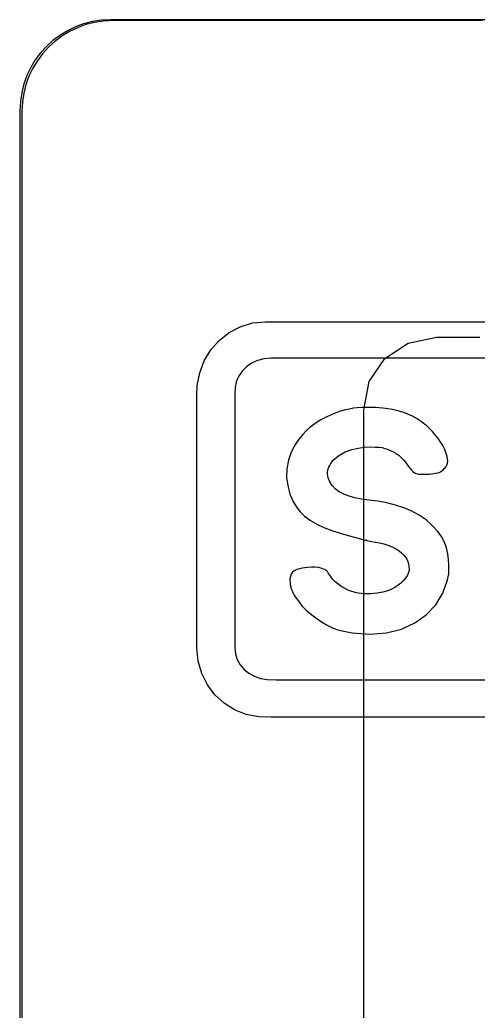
# Model space of a CAD drawing. Extents: x 1 to 47.7, y 0.2 to 35.
# Drawn here: x 5.946 to 6.45, y 13.383 to 14.475 of the extents above; entities that cross this region are included whole.
import ezdxf

# ---------------------------------------------------------------- set-up
doc = ezdxf.new("R2010")
doc.units = 0
doc.header["$MEASUREMENT"] = 0
for name, color, linetype in [('4_1__5U__UP_TO_TWO_IO_BOAR', 7, 'CONTINUOUS'), ('4_2__5U__FRONT_PANEL_W_24_', 7, 'CONTINUOUS'), ('5_1___24__TARGET_LEDS___12', 7, 'CONTINUOUS')]:
    doc.layers.add(name, color=color, linetype=linetype)

msp = doc.modelspace()

# ---------------------------------------------------------------- linework, layer by layer
at = {"layer": '4_1__5U__UP_TO_TWO_IO_BOAR'}
for points in [[(6.455, 14.4737), (6.4275, 14.4737), (6.4009, 14.4737), (6.3752, 14.4737), (6.3504, 14.4737), (6.3265, 14.4737), (6.3035, 14.4737), (6.2814, 14.4737), (6.2603, 14.4737), (6.2402, 14.4737), (6.2209, 14.4737), (6.2027, 14.4737), (6.1854, 14.4737), (6.1691, 14.4737), (6.1538, 14.4737), (6.1395, 14.4737), (6.1262, 14.4737), (6.1139, 14.4737), (6.1026, 14.4737), (6.0923, 14.4737), (6.0831, 14.4737), (6.075, 14.4737), (6.0679, 14.4737), (6.0619, 14.4737), (6.0569, 14.4737), (6.0531, 14.4737), (6.0503, 14.4737), (6.0486, 14.4737), (6.0481, 14.4737), (6.0481, 14.4737), (6.0378, 14.4732), (6.0279, 14.4716), (6.0184, 14.4692), (6.0092, 14.4658), (6.0004, 14.4616), (5.9922, 14.4566), (5.9845, 14.4508), (5.9774, 14.4443), (5.9709, 14.4372), (5.9652, 14.4295), (5.9601, 14.4213), (5.9559, 14.4125), (5.9526, 14.4034), (5.9501, 14.3938), (5.9486, 14.3839), (5.948, 14.3737), (5.948, 14.373), (5.948, 14.3711), (5.948, 14.368), (5.948, 14.3637), (5.948, 14.3582), (5.948, 14.3515), (5.948, 14.3436), (5.948, 14.3346), (5.948, 14.3245), (5.948, 14.3133), (5.948, 14.3011), (5.948, 14.2878), (5.948, 14.2734), (5.948, 14.258), (5.948, 14.2417), (5.948, 14.2243), (5.948, 14.206), (5.948, 14.1868), (5.948, 14.1667), (5.948, 14.1456), (5.948, 14.1237), (5.948, 14.101), (5.948, 14.0774), (5.948, 14.053), (5.948, 14.0277), (5.948, 14.0018), (5.948, 13.9475), (5.948, 13.8905), (5.948, 13.8307), (5.948, 13.7683), (5.948, 13.7036), (5.948, 13.6367), (5.948, 13.5677), (5.948, 13.4967), (5.948, 13.4241), (5.948, 13.3498)], [(6.3243, 13.2908), (6.3243, 13.4049), (6.3243, 13.5129), (6.3243, 13.6138), (6.3243, 13.7066), (6.3243, 13.7903), (6.3243, 13.8639), (6.3243, 13.9264), (6.3243, 13.9768), (6.3243, 13.9971), (6.3243, 14.014), (6.3243, 14.0274), (6.3243, 14.0371), (6.3243, 14.043), (6.3243, 14.045), (6.3305, 14.0762), (6.3477, 14.1016), (6.3731, 14.1187), (6.4043, 14.125), (6.4063, 14.125), (6.4122, 14.125), (6.4219, 14.125), (6.4353, 14.125), (6.4522, 14.125)]]:
    msp.add_lwpolyline(points, dxfattribs=at)
at = {"layer": '4_2__5U__FRONT_PANEL_W_24_'}
for points in [[(6.4507, 14.4745), (6.4234, 14.4745), (6.3969, 14.4745), (6.3713, 14.4745), (6.3466, 14.4745), (6.3229, 14.4745), (6.3, 14.4745), (6.2781, 14.4745), (6.257, 14.4745), (6.237, 14.4745), (6.2179, 14.4745), (6.1997, 14.4745), (6.1825, 14.4745), (6.1663, 14.4745), (6.151, 14.4745), (6.1368, 14.4745), (6.1236, 14.4745), (6.1113, 14.4745), (6.1001, 14.4745), (6.0899, 14.4745), (6.0808, 14.4745), (6.0726, 14.4745), (6.0656, 14.4745), (6.0596, 14.4745), (6.0547, 14.4745), (6.0508, 14.4745), (6.0481, 14.4745), (6.0464, 14.4745), (6.0458, 14.4745), (6.0458, 14.4745), (6.0356, 14.474), (6.0257, 14.4725), (6.0161, 14.47), (6.007, 14.4667), (5.9982, 14.4624), (5.99, 14.4574), (5.9823, 14.4517), (5.9752, 14.4452), (5.9687, 14.4381), (5.9629, 14.4304), (5.9579, 14.4221), (5.9537, 14.4134), (5.9503, 14.4042), (5.9479, 14.3946), (5.9464, 14.3847), (5.9458, 14.3745), (5.9458, 14.3735), (5.9458, 14.3707), (5.9458, 14.366), (5.9458, 14.3594), (5.9458, 14.351), (5.9458, 14.3408), (5.9458, 14.3289), (5.9458, 14.3153), (5.9458, 14.2999), (5.9458, 14.2829), (5.9458, 14.2643), (5.9458, 14.2441), (5.9458, 14.2223), (5.9458, 14.199), (5.9458, 14.1742), (5.9458, 14.1478), (5.9458, 14.1201), (5.9458, 14.0909), (5.9458, 14.0603), (5.9458, 14.0284), (5.9458, 13.9951), (5.9458, 13.9606), (5.9458, 13.9248), (5.9458, 13.8877), (5.9458, 13.8494), (5.9458, 13.81), (5.9458, 13.7694), (5.9458, 13.7277), (5.9458, 13.6849), (5.9458, 13.641), (5.9458, 13.5961), (5.9458, 13.5503), (5.9458, 13.5034), (5.9458, 13.4557), (5.9458, 13.407), (5.9458, 13.3574)], [(6.5415, 13.7068), (6.4368, 13.7068), (6.3409, 13.7068), (6.2654, 13.7068), (6.222, 13.7068), (6.2089, 13.7072), (6.1951, 13.7099), (6.1822, 13.715), (6.1707, 13.7224), (6.1606, 13.7316), (6.1523, 13.7426), (6.1461, 13.755), (6.1421, 13.7686), (6.1408, 13.7831), (6.1408, 13.7939), (6.1408, 13.8225), (6.1408, 13.8635), (6.1408, 13.9114), (6.1408, 13.9606), (6.1408, 14.0058), (6.1408, 14.0413), (6.1408, 14.0616), (6.1411, 14.0718), (6.1438, 14.086), (6.1489, 14.0992), (6.1562, 14.1112), (6.1654, 14.1216), (6.1763, 14.1302), (6.1885, 14.1367), (6.2019, 14.1408), (6.2161, 14.1422), (6.239, 14.1422), (6.2998, 14.1422), (6.387, 14.1422), (6.4888, 14.1422)], [(6.4906, 14.1022), (6.3903, 14.1022), (6.3045, 14.1022), (6.2446, 14.1022), (6.222, 14.1022), (6.2144, 14.1015), (6.2073, 14.0996), (6.2009, 14.0965), (6.1952, 14.0925), (6.1904, 14.0876), (6.1867, 14.082), (6.1841, 14.076), (6.1827, 14.0695), (6.1825, 14.0634), (6.1825, 14.0428), (6.1825, 14.0071), (6.1825, 13.9617), (6.1825, 13.9122), (6.1825, 13.864), (6.1825, 13.8228), (6.1825, 13.794), (6.1825, 13.7831), (6.1832, 13.7765), (6.1852, 13.7703), (6.1884, 13.7646), (6.1927, 13.7595), (6.1979, 13.7553), (6.204, 13.7519), (6.2108, 13.7495), (6.2181, 13.7483), (6.2279, 13.7481), (6.2706, 13.7481), (6.3449, 13.7481), (6.4394, 13.7481), (6.5425, 13.7481)]]:
    msp.add_lwpolyline(points, dxfattribs=at)
msp.add_lwpolyline([(6.282, 13.8691), (6.2785, 13.8706), (6.2747, 13.8715), (6.2707, 13.872), (6.2668, 13.872), (6.263, 13.8717), (6.2595, 13.8712), (6.2565, 13.8707), (6.2541, 13.8702), (6.252, 13.8696), (6.2486, 13.8682), (6.2461, 13.8663), (6.2445, 13.8641), (6.2436, 13.8617), (6.2432, 13.8593), (6.2431, 13.857), (6.2433, 13.8549), (6.2434, 13.8532), (6.2437, 13.8516), (6.2443, 13.8495), (6.245, 13.8473), (6.2458, 13.8453), (6.2467, 13.8433), (6.2478, 13.8413), (6.249, 13.8394), (6.2503, 13.8375), (6.2518, 13.8356), (6.2536, 13.833), (6.2566, 13.8292), (6.2607, 13.8249), (6.2657, 13.8205), (6.2715, 13.8161), (6.2777, 13.8118), (6.2841, 13.8081), (6.2906, 13.8049), (6.2969, 13.8026), (6.3115, 13.7996), (6.3312, 13.7981), (6.3494, 13.7996), (6.3659, 13.8039), (6.3806, 13.8106), (6.3932, 13.8196), (6.4036, 13.8306), (6.4115, 13.8435), (6.4167, 13.858), (6.4179, 13.8647), (6.4182, 13.8693), (6.4182, 13.8746), (6.4178, 13.8805), (6.4169, 13.8867), (6.4154, 13.8932), (6.4131, 13.8995), (6.41, 13.9056), (6.4058, 13.9112), (6.3998, 13.918), (6.3929, 13.924), (6.3853, 13.9293), (6.3772, 13.9337), (6.3685, 13.9373), (6.3594, 13.9403), (6.3498, 13.9427), (6.34, 13.9445), (6.33, 13.9457), (6.322, 13.9468), (6.3147, 13.9482), (6.3082, 13.95), (6.3023, 13.9523), (6.2973, 13.955), (6.293, 13.9582), (6.2895, 13.9619), (6.287, 13.9661), (6.2853, 13.9703), (6.2847, 13.9725), (6.2844, 13.9746), (6.2844, 13.9765), (6.2848, 13.9783), (6.2853, 13.9801), (6.2861, 13.982), (6.287, 13.9839), (6.288, 13.9861), (6.2907, 13.9897), (6.2971, 13.995), (6.3041, 13.9988), (6.3112, 14.0014), (6.3183, 14.0031), (6.3251, 14.004), (6.3314, 14.0043), (6.3368, 14.0042), (6.3412, 14.004), (6.3445, 14.0036), (6.3476, 14.0027), (6.3506, 14.0017), (6.3535, 14.0005), (6.3563, 13.9992), (6.3588, 13.9978), (6.3612, 13.9964), (6.3632, 13.9949), (6.3649, 13.9934), (6.3664, 13.9919), (6.368, 13.99), (6.3698, 13.9878), (6.3717, 13.9853), (6.3737, 13.9829), (6.3756, 13.9805), (6.3774, 13.9785), (6.3789, 13.9769), (6.3801, 13.9759), (6.3815, 13.9753), (6.383, 13.9748), (6.3845, 13.9745), (6.3861, 13.9743), (6.3878, 13.9742), (6.3897, 13.9742), (6.3917, 13.9742), (6.3939, 13.9744), (6.3964, 13.9745), (6.399, 13.9747), (6.4013, 13.975), (6.4035, 13.9753), (6.4055, 13.9757), (6.4074, 13.9763), (6.409, 13.977), (6.4105, 13.9779), (6.4118, 13.9791), (6.413, 13.9805), (6.4139, 13.9815), (6.4146, 13.9824), (6.4152, 13.9831), (6.4157, 13.9839), (6.416, 13.9846), (6.4163, 13.9853), (6.4166, 13.9862), (6.4167, 13.9872), (6.4168, 13.9892), (6.4161, 13.9939), (6.4149, 13.9982), (6.4133, 14.0022), (6.4114, 14.0059), (6.4093, 14.0093), (6.407, 14.0125), (6.4047, 14.0156), (6.4024, 14.0185), (6.4001, 14.0212), (6.3978, 14.0236), (6.3956, 14.0256), (6.3937, 14.0274), (6.3917, 14.029), (6.3898, 14.0305), (6.3878, 14.0319), (6.3856, 14.0335), (6.3831, 14.0351), (6.378, 14.0381), (6.3703, 14.0415), (6.3621, 14.044), (6.3537, 14.0459), (6.3453, 14.0471), (6.3373, 14.0477), (6.3298, 14.0479), (6.323, 14.0478), (6.3173, 14.0475), (6.313, 14.047), (6.3082, 14.0461), (6.3027, 14.0447), (6.2966, 14.0428), (6.2902, 14.0404), (6.2836, 14.0375), (6.2771, 14.0341), (6.2708, 14.0303), (6.265, 14.0259), (6.2612, 14.0225), (6.2572, 14.0182), (6.2528, 14.0128), (6.2484, 14.0062), (6.2445, 13.9986), (6.2415, 13.9899), (6.2397, 13.9804), (6.2395, 13.9699), (6.2414, 13.9587), (6.2422, 13.9558), (6.2432, 13.9524), (6.2447, 13.9483), (6.247, 13.9436), (6.25, 13.9386), (6.254, 13.9334), (6.2592, 13.9282), (6.2656, 13.9233), (6.2733, 13.9189), (6.2806, 13.9156), (6.2892, 13.9124), (6.2983, 13.9095), (6.3074, 13.9068), (6.3155, 13.9045), (6.322, 13.9028), (6.3263, 13.9018), (6.3275, 13.9016), (6.3267, 13.9018), (6.3297, 13.9011), (6.3333, 13.9003), (6.3373, 13.8996), (6.3418, 13.8987), (6.3464, 13.8976), (6.351, 13.8962), (6.3555, 13.8944), (6.3599, 13.8922), (6.3635, 13.8898), (6.3662, 13.8875), (6.3685, 13.8853), (6.3703, 13.883), (6.3718, 13.8807), (6.3729, 13.8782), (6.3736, 13.8756), (6.3741, 13.8728), (6.3742, 13.8698), (6.3741, 13.8673), (6.3734, 13.865), (6.3721, 13.8625), (6.3703, 13.8599), (6.368, 13.8572), (6.3653, 13.8545), (6.3621, 13.852), (6.3586, 13.8496), (6.3549, 13.8476), (6.3508, 13.8461), (6.3455, 13.8446), (6.3391, 13.8434), (6.3319, 13.8427), (6.3242, 13.8428), (6.3161, 13.8439), (6.308, 13.8463), (6.3002, 13.8502), (6.2929, 13.8557), (6.2905, 13.8583), (6.2891, 13.86), (6.288, 13.8616), (6.287, 13.8632), (6.2861, 13.8646), (6.2853, 13.8659), (6.2844, 13.8671), (6.2833, 13.8682)], close=True, dxfattribs=at)
at = {"layer": '5_1___24__TARGET_LEDS___12'}
for points in [[(6.4715, 14.4745), (6.4417, 14.4745), (6.4129, 14.4745), (6.385, 14.4745), (6.3582, 14.4745), (6.3324, 14.4745), (6.3077, 14.4745), (6.284, 14.4745), (6.2614, 14.4745), (6.2398, 14.4745), (6.2193, 14.4745), (6.1999, 14.4745), (6.1817, 14.4745), (6.1645, 14.4745), (6.1484, 14.4745), (6.1335, 14.4745), (6.1197, 14.4745), (6.107, 14.4745), (6.0955, 14.4745), (6.0852, 14.4745), (6.0761, 14.4745), (6.0681, 14.4745), (6.0613, 14.4745), (6.0558, 14.4745), (6.0515, 14.4745), (6.0483, 14.4745), (6.0465, 14.4745), (6.0458, 14.4745), (6.0458, 14.4745), (6.0356, 14.474), (6.0257, 14.4725), (6.0161, 14.47), (6.007, 14.4667), (5.9982, 14.4624), (5.99, 14.4574), (5.9823, 14.4517), (5.9752, 14.4452), (5.9687, 14.4381), (5.9629, 14.4304), (5.9579, 14.4221), (5.9537, 14.4134), (5.9503, 14.4042), (5.9479, 14.3946), (5.9464, 14.3847), (5.9458, 14.3745), (5.9458, 14.3735), (5.9458, 14.3707), (5.9458, 14.366), (5.9458, 14.3594), (5.9458, 14.351), (5.9458, 14.3408), (5.9458, 14.3289), (5.9458, 14.3153), (5.9458, 14.2999), (5.9458, 14.2829), (5.9458, 14.2643), (5.9458, 14.2441), (5.9458, 14.2223), (5.9458, 14.199), (5.9458, 14.1742), (5.9458, 14.1478), (5.9458, 14.1201), (5.9458, 14.0909), (5.9458, 14.0603), (5.9458, 14.0284), (5.9458, 13.9951), (5.9458, 13.9606), (5.9458, 13.9248), (5.9458, 13.8877), (5.9458, 13.8494), (5.9458, 13.81), (5.9458, 13.7694), (5.9458, 13.7277), (5.9458, 13.6849), (5.9458, 13.641), (5.9458, 13.5961), (5.9458, 13.5503), (5.9458, 13.5034), (5.9458, 13.4557), (5.9458, 13.407), (5.9458, 13.3574)], [(6.5415, 13.7068), (6.4368, 13.7068), (6.3409, 13.7068), (6.2654, 13.7068), (6.222, 13.7068), (6.2089, 13.7072), (6.1951, 13.7099), (6.1822, 13.715), (6.1707, 13.7224), (6.1606, 13.7316), (6.1523, 13.7426), (6.1461, 13.755), (6.1421, 13.7686), (6.1408, 13.7831), (6.1408, 13.7939), (6.1408, 13.8225), (6.1408, 13.8635), (6.1408, 13.9114), (6.1408, 13.9606), (6.1408, 14.0058), (6.1408, 14.0413), (6.1408, 14.0616), (6.1411, 14.0718), (6.1438, 14.086), (6.1489, 14.0992), (6.1562, 14.1112), (6.1654, 14.1216), (6.1763, 14.1302), (6.1885, 14.1367), (6.2019, 14.1408), (6.2161, 14.1422), (6.239, 14.1422), (6.2998, 14.1422), (6.387, 14.1422), (6.4888, 14.1422)], [(6.4906, 14.1022), (6.3903, 14.1022), (6.3045, 14.1022), (6.2446, 14.1022), (6.222, 14.1022), (6.2144, 14.1015), (6.2073, 14.0996), (6.2009, 14.0965), (6.1952, 14.0925), (6.1904, 14.0876), (6.1867, 14.082), (6.1841, 14.076), (6.1827, 14.0695), (6.1825, 14.0634), (6.1825, 14.0428), (6.1825, 14.0071), (6.1825, 13.9617), (6.1825, 13.9122), (6.1825, 13.864), (6.1825, 13.8228), (6.1825, 13.794), (6.1825, 13.7831), (6.1832, 13.7765), (6.1852, 13.7703), (6.1884, 13.7646), (6.1927, 13.7595), (6.1979, 13.7553), (6.204, 13.7519), (6.2108, 13.7495), (6.2181, 13.7483), (6.2279, 13.7481), (6.2706, 13.7481), (6.3449, 13.7481), (6.4394, 13.7481), (6.5425, 13.7481)]]:
    msp.add_lwpolyline(points, dxfattribs=at)
msp.add_lwpolyline([(6.282, 13.8691), (6.2785, 13.8706), (6.2747, 13.8715), (6.2707, 13.872), (6.2668, 13.872), (6.263, 13.8717), (6.2595, 13.8712), (6.2565, 13.8707), (6.2541, 13.8702), (6.252, 13.8696), (6.2486, 13.8682), (6.2461, 13.8663), (6.2445, 13.8641), (6.2436, 13.8617), (6.2432, 13.8593), (6.2431, 13.857), (6.2433, 13.8549), (6.2434, 13.8532), (6.2437, 13.8516), (6.2443, 13.8495), (6.245, 13.8473), (6.2458, 13.8453), (6.2467, 13.8433), (6.2478, 13.8413), (6.249, 13.8394), (6.2503, 13.8375), (6.2518, 13.8356), (6.2536, 13.833), (6.2566, 13.8292), (6.2607, 13.8249), (6.2657, 13.8205), (6.2715, 13.8161), (6.2777, 13.8118), (6.2841, 13.8081), (6.2906, 13.8049), (6.2969, 13.8026), (6.3115, 13.7996), (6.3312, 13.7981), (6.3494, 13.7996), (6.3659, 13.8039), (6.3806, 13.8106), (6.3932, 13.8196), (6.4036, 13.8306), (6.4115, 13.8435), (6.4167, 13.858), (6.4179, 13.8647), (6.4182, 13.8693), (6.4182, 13.8746), (6.4178, 13.8805), (6.4169, 13.8867), (6.4154, 13.8932), (6.4131, 13.8995), (6.41, 13.9056), (6.4058, 13.9112), (6.3998, 13.918), (6.3929, 13.924), (6.3853, 13.9293), (6.3772, 13.9337), (6.3685, 13.9373), (6.3594, 13.9403), (6.3498, 13.9427), (6.34, 13.9445), (6.33, 13.9457), (6.322, 13.9468), (6.3147, 13.9482), (6.3082, 13.95), (6.3023, 13.9523), (6.2973, 13.955), (6.293, 13.9582), (6.2895, 13.9619), (6.287, 13.9661), (6.2853, 13.9703), (6.2847, 13.9725), (6.2844, 13.9746), (6.2844, 13.9765), (6.2848, 13.9783), (6.2853, 13.9801), (6.2861, 13.982), (6.287, 13.9839), (6.288, 13.9861), (6.2907, 13.9897), (6.2971, 13.995), (6.3041, 13.9988), (6.3112, 14.0014), (6.3183, 14.0031), (6.3251, 14.004), (6.3314, 14.0043), (6.3368, 14.0042), (6.3412, 14.004), (6.3445, 14.0036), (6.3476, 14.0027), (6.3506, 14.0017), (6.3535, 14.0005), (6.3563, 13.9992), (6.3588, 13.9978), (6.3612, 13.9964), (6.3632, 13.9949), (6.3649, 13.9934), (6.3664, 13.9919), (6.368, 13.99), (6.3698, 13.9878), (6.3717, 13.9853), (6.3737, 13.9829), (6.3756, 13.9805), (6.3774, 13.9785), (6.3789, 13.9769), (6.3801, 13.9759), (6.3815, 13.9753), (6.383, 13.9748), (6.3845, 13.9745), (6.3861, 13.9743), (6.3878, 13.9742), (6.3897, 13.9742), (6.3917, 13.9742), (6.3939, 13.9744), (6.3964, 13.9745), (6.399, 13.9747), (6.4013, 13.975), (6.4035, 13.9753), (6.4055, 13.9757), (6.4074, 13.9763), (6.409, 13.977), (6.4105, 13.9779), (6.4118, 13.9791), (6.413, 13.9805), (6.4139, 13.9815), (6.4146, 13.9824), (6.4152, 13.9831), (6.4157, 13.9839), (6.416, 13.9846), (6.4163, 13.9853), (6.4166, 13.9862), (6.4167, 13.9872), (6.4168, 13.9892), (6.4161, 13.9939), (6.4149, 13.9982), (6.4133, 14.0022), (6.4114, 14.0059), (6.4093, 14.0093), (6.407, 14.0125), (6.4047, 14.0156), (6.4024, 14.0185), (6.4001, 14.0212), (6.3978, 14.0236), (6.3956, 14.0256), (6.3937, 14.0274), (6.3917, 14.029), (6.3898, 14.0305), (6.3878, 14.0319), (6.3856, 14.0335), (6.3831, 14.0351), (6.378, 14.0381), (6.3703, 14.0415), (6.3621, 14.044), (6.3537, 14.0459), (6.3453, 14.0471), (6.3373, 14.0477), (6.3298, 14.0479), (6.323, 14.0478), (6.3173, 14.0475), (6.313, 14.047), (6.3082, 14.0461), (6.3027, 14.0447), (6.2966, 14.0428), (6.2902, 14.0404), (6.2836, 14.0375), (6.2771, 14.0341), (6.2708, 14.0303), (6.265, 14.0259), (6.2612, 14.0225), (6.2572, 14.0182), (6.2528, 14.0128), (6.2484, 14.0062), (6.2445, 13.9986), (6.2415, 13.9899), (6.2397, 13.9804), (6.2395, 13.9699), (6.2414, 13.9587), (6.2422, 13.9558), (6.2432, 13.9524), (6.2447, 13.9483), (6.247, 13.9436), (6.25, 13.9386), (6.254, 13.9334), (6.2592, 13.9282), (6.2656, 13.9233), (6.2733, 13.9189), (6.2806, 13.9156), (6.2892, 13.9124), (6.2983, 13.9095), (6.3074, 13.9068), (6.3155, 13.9045), (6.322, 13.9028), (6.3263, 13.9018), (6.3275, 13.9016), (6.3267, 13.9018), (6.3297, 13.9011), (6.3333, 13.9003), (6.3373, 13.8996), (6.3418, 13.8987), (6.3464, 13.8976), (6.351, 13.8962), (6.3555, 13.8944), (6.3599, 13.8922), (6.3635, 13.8898), (6.3662, 13.8875), (6.3685, 13.8853), (6.3703, 13.883), (6.3718, 13.8807), (6.3729, 13.8782), (6.3736, 13.8756), (6.3741, 13.8728), (6.3742, 13.8698), (6.3741, 13.8673), (6.3734, 13.865), (6.3721, 13.8625), (6.3703, 13.8599), (6.368, 13.8572), (6.3653, 13.8545), (6.3621, 13.852), (6.3586, 13.8496), (6.3549, 13.8476), (6.3508, 13.8461), (6.3455, 13.8446), (6.3391, 13.8434), (6.3319, 13.8427), (6.3242, 13.8428), (6.3161, 13.8439), (6.308, 13.8463), (6.3002, 13.8502), (6.2929, 13.8557), (6.2905, 13.8583), (6.2891, 13.86), (6.288, 13.8616), (6.287, 13.8632), (6.2861, 13.8646), (6.2853, 13.8659), (6.2844, 13.8671), (6.2833, 13.8682)], close=True, dxfattribs=at)

doc.saveas('drawing.dxf')
